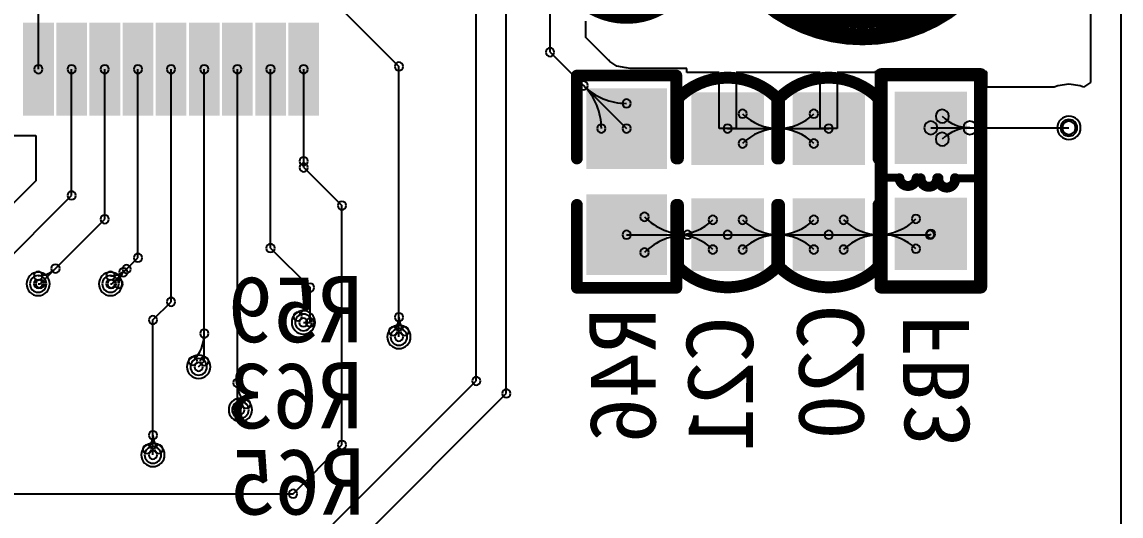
# Model space of a CAD drawing. Header units: inches. Extents: x 32166 to 66782, y 2386 to 7162.
# Drawn here: x 34126.3 to 34258.9, y 3404.9 to 3464.5 of the extents above; entities that cross this region are included whole.
import ezdxf

# ---------------------------------------------------------------- set-up
doc = ezdxf.new("R2010")
doc.units = ezdxf.units.IN
doc.header["$LTSCALE"] = 0.64311
doc.header["$MEASUREMENT"] = 0
for name, color, linetype in [('BOTTOMLAYER', 5, 'CONTINUOUS'), ('BOTTOMOVERLAY', 54, 'CONTINUOUS'), ('BOTTOMPASTE', 16, 'CONTINUOUS'), ('BOTTOMSOLDER', 6, 'CONTINUOUS'), ('KEEPOUTLAYER', 6, 'CONTINUOUS'), ('MULTILAYER', 9, 'CONTINUOUS')]:
    doc.layers.add(name, color=color, linetype=linetype)
doc.styles.get("Standard").update_dxf_attribs({"font": 'txt', "width": 0.8})

msp = doc.modelspace()

# ---------------------------------------------------------------- linework, layer by layer
at = {"layer": 'BOTTOMLAYER'}
for p, q in [((34255.2, 3557.2), (34255.2, 3457.17)), ((34189.99, 3460.83), (34189.99, 3479.83)), ((34128.26, 3458.77), (34128.26, 3473.62)), ((34184.71, 3419.65), (34184.71, 3473.27)), ((34159.59, 3471.27), (34171.75, 3459.11)), ((34181.08, 3421.15), (34181.08, 3469.51)), ((34194.29, 3462.61), (34194.29, 3464.56)), ((34197.06, 3459.84), (34194.29, 3462.61)), ((34189.99, 3460.83), (34199.22, 3451.6)), ((34197.07, 3459.86), (34197.06, 3459.84)), ((34197.15, 3459.75), (34197.07, 3459.86)), ((34197.2, 3459.7), (34197.15, 3459.75)), ((34198.04, 3459.14), (34197.2, 3459.7)), ((34132.26, 3443.54), (34132.26, 3458.77)), ((34136.26, 3440.66), (34136.26, 3458.77)), ((34140.26, 3436.02), (34140.26, 3458.77)), ((34144.26, 3430.7), (34144.26, 3458.77)), ((34148.26, 3423.54), (34148.26, 3458.77)), ((34152.26, 3418.03), (34152.26, 3458.77)), ((34156.26, 3437.19), (34156.26, 3458.77)), ((34160.26, 3447.66), (34160.26, 3458.77)), ((34171.75, 3426.47), (34171.75, 3459.11)), ((34199.18, 3458.92), (34198.04, 3459.14)), ((34199.22, 3458.95), (34199.18, 3458.92)), ((34199.64, 3458.87), (34199.22, 3458.95)), ((34199.22, 3458.95), (34199.22, 3458.95)), ((34206.49, 3458.87), (34199.64, 3458.87)), ((34206.49, 3458.36), (34206.49, 3458.87)), ((34210.4, 3458.36), (34206.49, 3458.36)), ((34210.4, 3451.6), (34210.4, 3458.36)), ((34222.59, 3458.36), (34212.43, 3458.36)), ((34212.43, 3458.36), (34212.43, 3451.6)), ((34222.59, 3451.6), (34222.59, 3458.36)), ((34229.17, 3458.36), (34224.62, 3458.36)), ((34224.62, 3458.36), (34224.62, 3451.6)), ((34242.68, 3458.46), (34229.17, 3458.46)), ((34229.17, 3458.46), (34229.17, 3458.36)), ((34242.68, 3456.6), (34242.68, 3458.46)), ((34252.59, 3456.95), (34251.24, 3456.77)), ((34253.95, 3456.77), (34252.59, 3456.95)), ((34255.2, 3457.17), (34254.36, 3456.6)), ((34250.82, 3456.6), (34242.68, 3456.6)), ((34251.24, 3456.77), (34250.82, 3456.6)), ((34254.36, 3456.6), (34253.95, 3456.77)), ((34212.43, 3451.6), (34210.4, 3451.6)), ((34211.41, 3451.6), (34223.61, 3451.6)), ((34224.62, 3451.6), (34222.59, 3451.6)), ((34235.93, 3451.7), (34252.59, 3451.7)), ((34120.56, 3450.77), (34127.96, 3450.77)), ((34127.96, 3450.77), (34127.96, 3445.32)), ((34160.26, 3446.91), (34160.26, 3447.66)), ((34160.26, 3446.91), (34164.87, 3442.31)), ((34127.96, 3445.32), (34116.63, 3433.99)), ((34119.67, 3430.95), (34132.26, 3443.54)), ((34164.87, 3413.43), (34164.87, 3442.31)), ((34128.47, 3432.86), (34136.26, 3440.66)), ((34199.22, 3438.8), (34211.41, 3438.8)), ((34211.41, 3438.8), (34223.61, 3438.8)), ((34223.61, 3438.8), (34235.83, 3438.8)), ((34235.83, 3438.8), (34235.93, 3438.9)), ((34156.26, 3437.19), (34161.03, 3432.42)), ((34137.11, 3432.86), (34140.26, 3436.02)), ((34128.23, 3432.86), (34128.47, 3432.86)), ((34136.95, 3432.86), (34137.11, 3432.86)), ((34161.03, 3428.22), (34161.03, 3432.42)), ((34142.07, 3428.51), (34144.26, 3430.7)), ((34142.07, 3412.23), (34142.07, 3428.51)), ((34160.23, 3428.22), (34161.03, 3428.22)), ((34147.59, 3422.86), (34148.26, 3423.54)), ((34163.83, 3403.91), (34181.08, 3421.15)), ((34165.34, 3400.27), (34184.71, 3419.65)), ((34152.26, 3418.03), (34152.63, 3417.67)), ((34158.98, 3407.54), (34164.87, 3413.43)), ((34061.77, 3407.54), (34158.98, 3407.54))]:
    msp.add_line(p, q, dxfattribs=at)
for centre, radius, start, end in [((34189.99, 3460.83), 0.508, 0, 180), ((34189.99, 3460.83), 0.508, 0, 180), ((34189.99, 3460.83), 0.508, 180, 0), ((34189.99, 3460.83), 0.508, 180, 0), ((34171.75, 3459.11), 0.508, 0, 180), ((34171.75, 3459.11), 0.508, 0, 180), ((34128.26, 3458.77), 0.508, 0, 180), ((34128.26, 3458.77), 0.508, 180, 0), ((34132.26, 3458.77), 0.508, 0, 180), ((34132.26, 3458.77), 0.508, 180, 0), ((34136.26, 3458.77), 0.508, 0, 180), ((34136.26, 3458.77), 0.508, 180, 0), ((34140.26, 3458.77), 0.508, 0, 180), ((34140.26, 3458.77), 0.508, 180, 0), ((34144.26, 3458.77), 0.508, 0, 180), ((34144.26, 3458.77), 0.508, 180, 0), ((34148.26, 3458.77), 0.508, 0, 180), ((34148.26, 3458.77), 0.508, 180, 0), ((34152.26, 3458.77), 0.508, 0, 180), ((34152.26, 3458.77), 0.508, 180, 0), ((34156.26, 3458.77), 0.508, 0, 180), ((34156.26, 3458.77), 0.508, 180, 0), ((34160.26, 3458.77), 0.508, 0, 180), ((34160.26, 3458.77), 0.508, 180, 0), ((34171.75, 3459.11), 0.508, 180, 0), ((34171.75, 3459.11), 0.508, 180, 0), ((34194.02, 3456.8), 0.508, 0, 180), ((34194.02, 3456.8), 0.508, 0, 180), ((34194.02, 3456.8), 0.508, 180, 0), ((34194.02, 3456.8), 0.508, 180, 0), ((34188.82, 3451.6), 7.36, 360, 45), ((34199.22, 3462.01), 7.36, 225, 270), ((34199.22, 3454.65), 0.508, 0, 180), ((34199.22, 3454.65), 0.508, 180, 0), ((34213.21, 3453.4), 0.508, 0, 180), ((34213.21, 3453.4), 0.508, 180, 0), ((34217.55, 3457.73), 6.13, 225.0001, 270.0001), ((34217.47, 3457.73), 6.13, 269.9999, 314.9999), ((34221.81, 3453.4), 0.508, 0, 180), ((34221.81, 3453.4), 0.508, 180, 0), ((34237.31, 3453.09), 0.8, 0, 180), ((34237.31, 3453.09), 0.8, 180, 0), ((34240.65, 3456.43), 4.72, 225, 270), ((34196.17, 3451.6), 0.508, 0, 180), ((34196.17, 3451.6), 0.508, 180, 0), ((34199.22, 3451.6), 0.508, 0, 180), ((34199.22, 3451.6), 0.508, 180, 0), ((34211.41, 3451.6), 0.508, 0, 180), ((34211.41, 3451.6), 0.508, 180, 0), ((34217.55, 3445.47), 6.13, 89.9999, 134.9999), ((34217.47, 3451.6), 0.508, 0, 180), ((34217.47, 3451.6), 0.508, 0, 180), ((34217.47, 3451.6), 0.508, 180, 0), ((34217.47, 3451.6), 0.508, 180, 0), ((34217.55, 3451.6), 0.508, 0, 180), ((34217.55, 3451.6), 0.508, 0, 180), ((34217.55, 3451.6), 0.508, 180, 0), ((34217.55, 3451.6), 0.508, 180, 0), ((34217.47, 3445.47), 6.13, 45.0001, 90.0001), ((34223.61, 3451.6), 0.508, 0, 180), ((34223.61, 3451.6), 0.508, 180, 0), ((34235.93, 3451.7), 0.8, 0, 180), ((34235.93, 3451.7), 0.8, 180, 0), ((34240.65, 3446.98), 4.72, 90, 135), ((34240.65, 3451.7), 0.8, 0, 180), ((34240.65, 3451.7), 0.8, 0, 180), ((34240.65, 3451.7), 0.8, 180, 0), ((34240.65, 3451.7), 0.8, 180, 0), ((34252.59, 3451.7), 1, 0, 180), ((34252.59, 3451.7), 1, 180, 0), ((34252.59, 3451.7), 0.8, 0, 180), ((34252.59, 3451.7), 0.8, 180, 0), ((34213.21, 3449.81), 0.508, 0, 180), ((34221.81, 3449.81), 0.508, 0, 180), ((34237.31, 3450.32), 0.8, 0, 180), ((34237.31, 3450.32), 0.8, 180, 0), ((34213.21, 3449.81), 0.508, 180, 0), ((34221.81, 3449.81), 0.508, 180, 0), ((34160.26, 3447.66), 0.508, 0, 180), ((34160.26, 3447.66), 0.508, 0, 180), ((34160.26, 3447.66), 0.508, 180, 0), ((34160.26, 3447.66), 0.508, 180, 0), ((34160.26, 3446.91), 0.508, 0, 180), ((34160.26, 3446.91), 0.508, 0, 180), ((34160.26, 3446.91), 0.508, 180, 0), ((34160.26, 3446.91), 0.508, 180, 0), ((34132.26, 3443.54), 0.508, 0, 180), ((34132.26, 3443.54), 0.508, 0, 180), ((34132.26, 3443.54), 0.508, 180, 0), ((34132.26, 3443.54), 0.508, 180, 0), ((34164.87, 3442.31), 0.508, 0, 180), ((34164.87, 3442.31), 0.508, 0, 180), ((34164.87, 3442.31), 0.508, 180, 0), ((34164.87, 3442.31), 0.508, 180, 0), ((34136.26, 3440.66), 0.508, 0, 180), ((34136.26, 3440.66), 0.508, 0, 180), ((34201.38, 3440.96), 0.508, 0, 180), ((34201.38, 3440.96), 0.508, 180, 0), ((34206.58, 3446.16), 7.36, 225, 270), ((34209.62, 3440.6), 0.508, 0, 180), ((34213.21, 3440.6), 0.508, 0, 180), ((34221.81, 3440.6), 0.508, 0, 180), ((34225.4, 3440.6), 0.508, 0, 180), ((34234.13, 3440.7), 0.508, 0, 180), ((34136.26, 3440.66), 0.508, 180, 0), ((34136.26, 3440.66), 0.508, 180, 0), ((34205.28, 3444.93), 6.13, 269.9999, 314.9999), ((34209.62, 3440.6), 0.508, 180, 0), ((34213.21, 3440.6), 0.508, 180, 0), ((34217.55, 3444.93), 6.13, 225.0001, 270.0001), ((34217.47, 3444.93), 6.13, 269.9999, 314.9999), ((34221.81, 3440.6), 0.508, 180, 0), ((34225.4, 3440.6), 0.508, 180, 0), ((34229.74, 3444.93), 6.13, 225.0001, 270.0001), ((34229.55, 3445.28), 6.48, 269.9999, 314.9999), ((34234.13, 3440.7), 0.508, 180, 0), ((34199.22, 3438.8), 0.508, 0, 180), ((34199.22, 3438.8), 0.508, 180, 0), ((34206.58, 3431.44), 7.36, 90, 135), ((34205.28, 3438.8), 0.508, 0, 180), ((34205.28, 3438.8), 0.508, 0, 180), ((34205.28, 3438.8), 0.508, 180, 0), ((34205.28, 3438.8), 0.508, 180, 0), ((34205.28, 3432.67), 6.13, 45.0001, 90.0001), ((34206.58, 3438.8), 0.508, 0, 180), ((34206.58, 3438.8), 0.508, 0, 180), ((34206.58, 3438.8), 0.508, 180, 0), ((34206.58, 3438.8), 0.508, 180, 0), ((34211.41, 3438.8), 0.508, 0, 180), ((34211.41, 3438.8), 0.508, 0, 180), ((34211.41, 3438.8), 0.508, 180, 0), ((34211.41, 3438.8), 0.508, 180, 0), ((34217.55, 3432.67), 6.13, 89.9999, 134.9999), ((34217.47, 3438.8), 0.508, 0, 180), ((34217.47, 3438.8), 0.508, 0, 180), ((34217.47, 3438.8), 0.508, 180, 0), ((34217.47, 3438.8), 0.508, 180, 0), ((34217.55, 3438.8), 0.508, 0, 180), ((34217.55, 3438.8), 0.508, 0, 180), ((34217.55, 3438.8), 0.508, 180, 0), ((34217.55, 3438.8), 0.508, 180, 0), ((34217.47, 3432.67), 6.13, 45.0001, 90.0001), ((34223.61, 3438.8), 0.508, 0, 180), ((34223.61, 3438.8), 0.508, 0, 180), ((34223.61, 3438.8), 0.508, 180, 0), ((34223.61, 3438.8), 0.508, 180, 0), ((34229.74, 3432.67), 6.13, 89.9999, 134.9999), ((34229.55, 3438.8), 0.508, 0, 180), ((34229.55, 3438.8), 0.508, 180, 0), ((34229.74, 3438.8), 0.508, 0, 180), ((34229.74, 3438.8), 0.508, 0, 180), ((34229.74, 3438.8), 0.508, 180, 0), ((34229.74, 3438.8), 0.508, 180, 0), ((34230.04, 3438.8), 0.508, 0, 180), ((34230.04, 3438.8), 0.508, 180, 0), ((34230.04, 3433.02), 5.78, 45.0001, 90.0001), ((34235.83, 3438.8), 0.508, 0, 180), ((34235.83, 3438.8), 0.508, 0, 180), ((34235.83, 3438.8), 0.508, 180, 0), ((34235.83, 3438.8), 0.508, 180, 0), ((34235.93, 3438.9), 0.508, 0, 180), ((34235.93, 3438.9), 0.508, 180, 0), ((34156.26, 3437.19), 0.508, 0, 180), ((34156.26, 3437.19), 0.508, 0, 180), ((34156.26, 3437.19), 0.508, 180, 0), ((34156.26, 3437.19), 0.508, 180, 0), ((34201.38, 3436.65), 0.508, 0, 180), ((34209.62, 3437.01), 0.508, 0, 180), ((34209.62, 3437.01), 0.508, 180, 0), ((34213.21, 3437.01), 0.508, 0, 180), ((34213.21, 3437.01), 0.508, 180, 0), ((34221.81, 3437.01), 0.508, 0, 180), ((34221.81, 3437.01), 0.508, 180, 0), ((34225.4, 3437.01), 0.508, 0, 180), ((34225.4, 3437.01), 0.508, 180, 0), ((34234.13, 3437.11), 0.508, 0, 180), ((34234.13, 3437.11), 0.508, 180, 0), ((34140.26, 3436.02), 0.508, 0, 180), ((34140.26, 3436.02), 0.508, 0, 180), ((34140.26, 3436.02), 0.508, 180, 0), ((34140.26, 3436.02), 0.508, 180, 0), ((34201.38, 3436.65), 0.508, 180, 0), ((34128.23, 3433.85), 0.508, 0, 180), ((34128.23, 3436.81), 2.96, 270.0003, 315.0003), ((34130.32, 3434.71), 0.508, 0, 180), ((34130.32, 3434.71), 0.508, 180, 0), ((34136.95, 3433.85), 0.508, 0, 180), ((34136.95, 3436.61), 2.77, 270.0003, 315.0003), ((34139.91, 3432.86), 1.98, 134.9996, 179.9996), ((34138.51, 3434.27), 0.508, 0, 180), ((34138.51, 3434.27), 0.508, 180, 0), ((34138.9, 3434.66), 0.508, 0, 180), ((34138.9, 3434.66), 0.508, 180, 0), ((34128.23, 3432.86), 1, 0, 180), ((34128.23, 3433.85), 0.508, 180, 0), ((34128.23, 3432.86), 0.508, 0, 180), ((34128.47, 3432.86), 0.508, 0, 180), ((34128.47, 3432.86), 0.508, 0, 180), ((34136.95, 3432.86), 1, 0, 180), ((34136.95, 3433.85), 0.508, 180, 0), ((34136.95, 3432.86), 0.508, 0, 180), ((34137.11, 3432.86), 0.508, 0, 180), ((34137.11, 3432.86), 0.508, 0, 180), ((34137.93, 3432.86), 0.508, 0, 180), ((34128.23, 3432.86), 1, 180, 0), ((34128.23, 3432.86), 0.508, 180, 0), ((34128.47, 3432.86), 0.508, 180, 0), ((34128.47, 3432.86), 0.508, 180, 0), ((34136.95, 3432.86), 1, 180, 0), ((34136.95, 3432.86), 0.508, 180, 0), ((34137.11, 3432.86), 0.508, 180, 0), ((34137.11, 3432.86), 0.508, 180, 0), ((34137.93, 3432.86), 0.508, 180, 0), ((34156.19, 3432.42), 4.84, 313.8879, 359.9999), ((34161.03, 3432.42), 0.508, 0, 180), ((34161.03, 3432.42), 0.508, 0, 180), ((34161.03, 3432.42), 0.508, 0, 180), ((34161.03, 3432.42), 0.508, 180, 0), ((34161.03, 3432.42), 0.508, 180, 0), ((34161.03, 3432.42), 0.508, 180, 0), ((34144.26, 3430.7), 0.508, 0, 180), ((34144.26, 3430.7), 0.508, 0, 180), ((34144.26, 3430.7), 0.508, 180, 0), ((34144.26, 3430.7), 0.508, 180, 0), ((34142.07, 3428.51), 0.508, 0, 180), ((34142.07, 3428.51), 0.508, 0, 180), ((34159.54, 3428.93), 0.508, 0, 180), ((34160.23, 3428.22), 1, 0, 180), ((34171.75, 3428.84), 0.508, 0, 180), ((34171.75, 3428.84), 0.508, 0, 180), ((34142.07, 3428.51), 0.508, 180, 0), ((34142.07, 3428.51), 0.508, 180, 0), ((34159.54, 3428.93), 0.508, 180, 0), ((34160.23, 3428.22), 1, 180, 0), ((34160.23, 3428.22), 0.508, 0, 180), ((34160.23, 3428.22), 0.508, 180, 0), ((34161.03, 3428.22), 0.508, 0, 180), ((34161.03, 3428.22), 0.508, 0, 180), ((34161.03, 3428.22), 0.508, 180, 0), ((34161.03, 3428.22), 0.508, 180, 0), ((34171.06, 3427.16), 0.508, 0, 180), ((34169.38, 3428.84), 2.38, 314.9996, 359.9996), ((34171.75, 3428.84), 0.508, 180, 0), ((34171.75, 3428.84), 0.508, 180, 0), ((34174.13, 3428.84), 2.38, 180.0004, 225.0004), ((34172.45, 3427.16), 0.508, 0, 180), ((34143.58, 3426.87), 4.69, 314.9999, 359.9999), ((34148.26, 3426.87), 0.508, 0, 180), ((34148.26, 3426.87), 0.508, 180, 0), ((34171.06, 3427.16), 0.508, 180, 0), ((34171.75, 3426.47), 1, 0, 180), ((34171.75, 3426.47), 1, 180, 0), ((34171.75, 3426.47), 0.508, 0, 180), ((34171.75, 3426.47), 0.508, 180, 0), ((34172.45, 3427.16), 0.508, 180, 0), ((34146.89, 3423.56), 0.508, 0, 180), ((34147.59, 3422.86), 1, 0, 180), ((34148.26, 3423.54), 0.508, 0, 180), ((34148.26, 3423.54), 0.508, 0, 180), ((34146.89, 3423.56), 0.508, 180, 0), ((34147.59, 3422.86), 1, 180, 0), ((34147.59, 3422.86), 0.508, 0, 180), ((34147.59, 3422.86), 0.508, 180, 0), ((34148.26, 3423.54), 0.508, 180, 0), ((34148.26, 3423.54), 0.508, 180, 0), ((34152.26, 3420.93), 0.508, 0, 180), ((34181.08, 3421.15), 0.508, 0, 180), ((34181.08, 3421.15), 0.508, 0, 180), ((34181.08, 3421.15), 0.508, 180, 0), ((34181.08, 3421.15), 0.508, 180, 0), ((34152.26, 3420.93), 0.508, 180, 0), ((34155.89, 3420.93), 3.63, 180.0001, 225.0001), ((34184.71, 3419.65), 0.508, 0, 180), ((34184.71, 3419.65), 0.508, 0, 180), ((34152.63, 3417.67), 1, 0, 180), ((34152.26, 3418.03), 0.508, 0, 180), ((34152.26, 3418.03), 0.508, 0, 180), ((34153.33, 3418.36), 0.508, 0, 180), ((34153.33, 3418.36), 0.508, 180, 0), ((34184.71, 3419.65), 0.508, 180, 0), ((34184.71, 3419.65), 0.508, 180, 0), ((34152.63, 3417.67), 1, 180, 0), ((34152.26, 3418.03), 0.508, 180, 0), ((34152.26, 3418.03), 0.508, 180, 0), ((34152.63, 3417.67), 0.508, 0, 180), ((34152.63, 3417.67), 0.508, 180, 0), ((34139.7, 3414.6), 2.38, 314.9996, 359.9996), ((34142.07, 3414.6), 0.508, 0, 180), ((34142.07, 3414.6), 0.508, 0, 180), ((34142.07, 3414.6), 0.508, 180, 0), ((34142.07, 3414.6), 0.508, 180, 0), ((34144.45, 3414.6), 2.38, 180.0004, 225.0004), ((34141.38, 3412.92), 0.508, 0, 180), ((34142.07, 3412.23), 1, 0, 180), ((34142.77, 3412.92), 0.508, 0, 180), ((34164.87, 3413.43), 0.508, 0, 180), ((34164.87, 3413.43), 0.508, 0, 180), ((34164.87, 3413.43), 0.508, 180, 0), ((34164.87, 3413.43), 0.508, 180, 0), ((34141.38, 3412.92), 0.508, 180, 0), ((34142.07, 3412.23), 1, 180, 0), ((34142.07, 3412.23), 0.508, 0, 180), ((34142.07, 3412.23), 0.508, 180, 0), ((34142.77, 3412.92), 0.508, 180, 0), ((34158.98, 3407.54), 0.508, 0, 180), ((34158.98, 3407.54), 0.508, 0, 180), ((34158.98, 3407.54), 0.508, 180, 0), ((34158.98, 3407.54), 0.508, 180, 0)]:
    msp.add_arc(centre, radius, start, end, dxfattribs=at)
for points in [[(34129.3, 3463.57), (34127.22, 3463.57), (34129.3, 3453.97), (34127.22, 3453.97)], [(34133.3, 3463.57), (34131.22, 3463.57), (34133.3, 3453.97), (34131.22, 3453.97)], [(34137.3, 3463.57), (34135.22, 3463.57), (34137.3, 3453.97), (34135.22, 3453.97)], [(34141.3, 3463.57), (34139.22, 3463.57), (34141.3, 3453.97), (34139.22, 3453.97)], [(34145.3, 3463.57), (34143.22, 3463.57), (34145.3, 3453.97), (34143.22, 3453.97)], [(34149.3, 3463.57), (34147.22, 3463.57), (34149.3, 3453.97), (34147.22, 3453.97)], [(34153.3, 3463.57), (34151.22, 3463.57), (34153.3, 3453.97), (34151.22, 3453.97)], [(34157.3, 3463.57), (34155.22, 3463.57), (34157.3, 3453.97), (34155.22, 3453.97)], [(34161.3, 3463.57), (34159.22, 3463.57), (34161.3, 3453.97), (34159.22, 3453.97)], [(34195.16, 3455.67), (34195.16, 3447.54), (34203.29, 3455.67), (34203.29, 3447.54)], [(34207.86, 3455.16), (34207.86, 3448.05), (34214.97, 3455.16), (34214.97, 3448.05)], [(34220.05, 3455.16), (34220.05, 3448.05), (34227.16, 3455.16), (34227.16, 3448.05)], [(34232.37, 3455.26), (34232.37, 3448.15), (34239.48, 3455.26), (34239.48, 3448.15)], [(34195.16, 3442.87), (34195.16, 3434.74), (34203.29, 3442.87), (34203.29, 3434.74)], [(34207.86, 3442.36), (34207.86, 3435.25), (34214.97, 3442.36), (34214.97, 3435.25)], [(34220.05, 3442.36), (34220.05, 3435.25), (34227.16, 3442.36), (34227.16, 3435.25)], [(34232.37, 3442.46), (34232.37, 3435.35), (34239.48, 3442.46), (34239.48, 3435.35)]]:
    msp.add_solid(points, dxfattribs=at)
at = {"layer": 'BOTTOMOVERLAY'}
for points, const_width in [([(34227.67, 3483), (34227.67, 3528.92)], 38.61), ([(34193.22, 3458), (34205.22, 3458)], 1.42), ([(34193.22, 3448), (34193.22, 3458)], 1.42), ([(34205.22, 3448), (34205.22, 3458)], 1.42), ([(34229.93, 3432.5), (34229.93, 3458.1)], 1.6), ([(34229.93, 3458.1), (34241.93, 3458.1)], 1.6), ([(34241.93, 3432.5), (34241.93, 3458.1)], 1.6), ([(34205.41, 3448), (34205.41, 3455.26)], 1.44), ([(34217.41, 3448), (34217.41, 3455.26)], 1.44), ([(34217.61, 3455.26), (34217.61, 3448)], 1.44), ([(34229.61, 3455.26), (34229.61, 3448)], 1.44), ([(34229.93, 3445.69), (34232.13, 3445.69)], 0.96), ([(34238.85, 3445.61), (34241.93, 3445.61)], 0.96), ([(34193.22, 3432.4), (34193.22, 3442.4)], 1.42), ([(34205.22, 3432.4), (34205.22, 3442.4)], 1.42), ([(34205.41, 3434.94), (34205.41, 3442.4)], 1.44), ([(34217.41, 3434.94), (34217.41, 3442.4)], 1.44), ([(34217.61, 3442.4), (34217.61, 3434.94)], 1.44), ([(34229.61, 3442.4), (34229.61, 3434.94)], 1.44), ([(34193.22, 3432.4), (34205.22, 3432.4)], 1.42), ([(34229.93, 3432.5), (34241.93, 3432.5)], 1.6)]:
    msp.add_lwpolyline(points, dxfattribs=dict(at, const_width=const_width))
for points, const_width in [([(34227.67, 3492.65, 1), (34227.67, 3473.34, 1)], 19.3), ([(34192.87, 3458, 1), (34193.58, 3458, 1)], 0.711), ([(34192.87, 3458, 1), (34193.58, 3458, 1)], 0.711), ([(34204.87, 3458, 1), (34205.58, 3458, 1)], 0.711), ([(34204.87, 3458, 1), (34205.58, 3458, 1)], 0.711), ([(34229.93, 3458.5, 1), (34229.93, 3457.7, 1)], 0.8), ([(34229.93, 3458.5, 1), (34229.93, 3457.7, 1)], 0.8), ([(34241.93, 3458.5, 1), (34241.93, 3457.7, 1)], 0.8), ([(34241.93, 3458.5, 1), (34241.93, 3457.7, 1)], 0.8), ([(34205.05, 3455.26, 1), (34205.77, 3455.26, 1)], 0.72), ([(34205.05, 3455.26, 1), (34205.77, 3455.26, 1)], 0.72), ([(34217.05, 3455.26, 1), (34217.77, 3455.26, 1)], 0.72), ([(34217.05, 3455.26, 1), (34217.77, 3455.26, 1)], 0.72), ([(34217.25, 3455.26, 1), (34217.97, 3455.26, 1)], 0.72), ([(34217.25, 3455.26, 1), (34217.97, 3455.26, 1)], 0.72), ([(34229.25, 3455.26, 1), (34229.97, 3455.26, 1)], 0.72), ([(34229.25, 3455.26, 1), (34229.97, 3455.26, 1)], 0.72), ([(34192.87, 3448, 1), (34193.58, 3448, 1)], 0.711), ([(34204.87, 3448, 1), (34205.58, 3448, 1)], 0.711), ([(34205.05, 3448, 1), (34205.77, 3448, 1)], 0.72), ([(34217.05, 3448, 1), (34217.77, 3448, 1)], 0.72), ([(34217.25, 3448, 1), (34217.97, 3448, 1)], 0.72), ([(34229.25, 3448, 1), (34229.97, 3448, 1)], 0.72), ([(34232.13, 3445.91, 1), (34232.13, 3445.31, 1)], 0.6), ([(34234.21, 3445.91, 1), (34234.21, 3445.31, 1)], 0.6), ([(34234.69, 3445.91, 1), (34234.69, 3445.31, 1)], 0.6), ([(34236.69, 3445.91, 1), (34236.69, 3445.31, 1)], 0.6), ([(34236.85, 3445.92, 1), (34236.85, 3445.32, 1)], 0.6), ([(34238.85, 3445.92, 1), (34238.85, 3445.32, 1)], 0.6), ([(34229.93, 3445.93, 1), (34229.93, 3445.45, 1)], 0.48), ([(34232.13, 3445.93, 1), (34232.13, 3445.45, 1)], 0.48), ([(34238.85, 3445.85, 1), (34238.85, 3445.37, 1)], 0.48), ([(34241.93, 3445.85, 1), (34241.93, 3445.37, 1)], 0.48), ([(34192.87, 3442.4, 1), (34193.58, 3442.4, 1)], 0.711), ([(34204.87, 3442.4, 1), (34205.58, 3442.4, 1)], 0.711), ([(34205.05, 3442.4, 1), (34205.77, 3442.4, 1)], 0.72), ([(34217.05, 3442.4, 1), (34217.77, 3442.4, 1)], 0.72), ([(34217.25, 3442.4, 1), (34217.97, 3442.4, 1)], 0.72), ([(34229.25, 3442.4, 1), (34229.97, 3442.4, 1)], 0.72), ([(34205.05, 3434.94, 1), (34205.77, 3434.94, 1)], 0.72), ([(34205.05, 3434.94, 1), (34205.77, 3434.94, 1)], 0.72), ([(34217.05, 3434.94, 1), (34217.77, 3434.94, 1)], 0.72), ([(34217.05, 3434.94, 1), (34217.77, 3434.94, 1)], 0.72), ([(34217.25, 3434.94, 1), (34217.97, 3434.94, 1)], 0.72), ([(34217.25, 3434.94, 1), (34217.97, 3434.94, 1)], 0.72), ([(34229.25, 3434.94, 1), (34229.97, 3434.94, 1)], 0.72), ([(34229.25, 3434.94, 1), (34229.97, 3434.94, 1)], 0.72), ([(34192.87, 3432.4, 1), (34193.58, 3432.4, 1)], 0.711), ([(34192.87, 3432.4, 1), (34193.58, 3432.4, 1)], 0.711), ([(34204.87, 3432.4, 1), (34205.58, 3432.4, 1)], 0.711), ([(34204.87, 3432.4, 1), (34205.58, 3432.4, 1)], 0.711), ([(34229.93, 3432.9, 1), (34229.93, 3432.1, 1)], 0.8), ([(34229.93, 3432.9, 1), (34229.93, 3432.1, 1)], 0.8), ([(34241.93, 3432.9, 1), (34241.93, 3432.1, 1)], 0.8), ([(34241.93, 3432.9, 1), (34241.93, 3432.1, 1)], 0.8)]:
    msp.add_lwpolyline(points, format="xyb", close=True, dxfattribs=dict(at, const_width=const_width))
for points, const_width in [([(34245.96, 3480.96, -1), (34209.38, 3480.96)], 2.03), ([(34205.22, 3467.45, -0.414214), (34193.22, 3467.45)], 1.44), ([(34205.41, 3455.26, -0.414214), (34217.41, 3455.26)], 1.44), ([(34217.61, 3455.26, -0.414214), (34229.61, 3455.26)], 1.44), ([(34234.21, 3445.61, -0.895675), (34232.13, 3445.61)], 1.2), ([(34236.69, 3445.61, -1.026529), (34234.69, 3445.61)], 1.2), ([(34238.85, 3445.62, -1.13328), (34236.85, 3445.62)], 1.2), ([(34217.41, 3434.94, -0.414214), (34205.41, 3434.94)], 1.44), ([(34229.61, 3434.94, -0.414214), (34217.61, 3434.94)], 1.44)]:
    msp.add_lwpolyline(points, format="xyb", dxfattribs=dict(at, const_width=const_width))
at = {"layer": 'BOTTOMPASTE'}
for points in [[(34129.3, 3463.57), (34127.22, 3463.57), (34129.3, 3453.97), (34127.22, 3453.97)], [(34133.3, 3463.57), (34131.22, 3463.57), (34133.3, 3453.97), (34131.22, 3453.97)], [(34137.3, 3463.57), (34135.22, 3463.57), (34137.3, 3453.97), (34135.22, 3453.97)], [(34141.3, 3463.57), (34139.22, 3463.57), (34141.3, 3453.97), (34139.22, 3453.97)], [(34145.3, 3463.57), (34143.22, 3463.57), (34145.3, 3453.97), (34143.22, 3453.97)], [(34149.3, 3463.57), (34147.22, 3463.57), (34149.3, 3453.97), (34147.22, 3453.97)], [(34153.3, 3463.57), (34151.22, 3463.57), (34153.3, 3453.97), (34151.22, 3453.97)], [(34157.3, 3463.57), (34155.22, 3463.57), (34157.3, 3453.97), (34155.22, 3453.97)], [(34161.3, 3463.57), (34159.22, 3463.57), (34161.3, 3453.97), (34159.22, 3453.97)], [(34195.16, 3455.67), (34195.16, 3447.54), (34203.29, 3455.67), (34203.29, 3447.54)], [(34207.86, 3455.16), (34207.86, 3448.05), (34214.97, 3455.16), (34214.97, 3448.05)], [(34220.05, 3455.16), (34220.05, 3448.05), (34227.16, 3455.16), (34227.16, 3448.05)], [(34232.37, 3455.26), (34232.37, 3448.15), (34239.48, 3455.26), (34239.48, 3448.15)], [(34195.16, 3442.87), (34195.16, 3434.74), (34203.29, 3442.87), (34203.29, 3434.74)], [(34207.86, 3442.36), (34207.86, 3435.25), (34214.97, 3442.36), (34214.97, 3435.25)], [(34220.05, 3442.36), (34220.05, 3435.25), (34227.16, 3442.36), (34227.16, 3435.25)], [(34232.37, 3442.46), (34232.37, 3435.35), (34239.48, 3442.46), (34239.48, 3435.35)]]:
    msp.add_solid(points, dxfattribs=at)
at = {"layer": 'BOTTOMSOLDER'}
for centre, start, end in [((34252.59, 3451.7), 0, 180), ((34252.59, 3451.7), 180, 0), ((34128.23, 3432.86), 0, 180), ((34136.95, 3432.86), 0, 180), ((34128.23, 3432.86), 180, 0), ((34136.95, 3432.86), 180, 0), ((34160.23, 3428.22), 0, 180), ((34160.23, 3428.22), 180, 0), ((34171.75, 3426.47), 0, 180), ((34171.75, 3426.47), 180, 0), ((34147.59, 3422.86), 0, 180), ((34147.59, 3422.86), 180, 0), ((34152.63, 3417.67), 0, 180), ((34152.63, 3417.67), 180, 0), ((34142.07, 3412.23), 0, 180), ((34142.07, 3412.23), 180, 0)]:
    msp.add_arc(centre, 1.41, start, end, dxfattribs=at)
for points in [[(34130.12, 3464.38), (34126.41, 3464.38), (34130.12, 3453.16), (34126.41, 3453.16)], [(34134.12, 3464.38), (34130.41, 3464.38), (34134.12, 3453.16), (34130.41, 3453.16)], [(34138.12, 3464.38), (34134.41, 3464.38), (34138.12, 3453.16), (34134.41, 3453.16)], [(34142.12, 3464.38), (34138.41, 3464.38), (34142.12, 3453.16), (34138.41, 3453.16)], [(34146.12, 3464.38), (34142.41, 3464.38), (34146.12, 3453.16), (34142.41, 3453.16)], [(34150.12, 3464.38), (34146.41, 3464.38), (34150.12, 3453.16), (34146.41, 3453.16)], [(34154.12, 3464.38), (34150.41, 3464.38), (34154.12, 3453.16), (34150.41, 3453.16)], [(34158.12, 3464.38), (34154.41, 3464.38), (34158.12, 3453.16), (34154.41, 3453.16)], [(34162.12, 3464.38), (34158.41, 3464.38), (34162.12, 3453.16), (34158.41, 3453.16)], [(34194.35, 3456.48), (34194.35, 3446.72), (34204.1, 3456.48), (34204.1, 3446.72)], [(34207.05, 3455.97), (34207.05, 3447.23), (34215.78, 3455.97), (34215.78, 3447.23)], [(34219.24, 3455.97), (34219.24, 3447.23), (34227.98, 3455.97), (34227.98, 3447.23)], [(34231.56, 3456.07), (34231.56, 3447.33), (34240.3, 3456.07), (34240.3, 3447.33)], [(34194.35, 3443.68), (34194.35, 3433.92), (34204.1, 3443.68), (34204.1, 3433.92)], [(34207.05, 3443.17), (34207.05, 3434.43), (34215.78, 3443.17), (34215.78, 3434.43)], [(34219.24, 3443.17), (34219.24, 3434.43), (34227.98, 3443.17), (34227.98, 3434.43)], [(34231.56, 3443.27), (34231.56, 3434.53), (34240.3, 3443.27), (34240.3, 3434.53)]]:
    msp.add_solid(points, dxfattribs=at)
at = {"layer": 'KEEPOUTLAYER'}
msp.add_line((34258.87, 3232.07), (34258.87, 3560.87), dxfattribs=at)
at = {"layer": 'MULTILAYER'}
for centre, start, end in [((34252.59, 3451.7), 0, 180), ((34252.59, 3451.7), 180, 0), ((34128.23, 3432.86), 0, 180), ((34136.95, 3432.86), 0, 180), ((34128.23, 3432.86), 180, 0), ((34136.95, 3432.86), 180, 0), ((34160.23, 3428.22), 0, 180), ((34160.23, 3428.22), 180, 0), ((34171.75, 3426.47), 0, 180), ((34171.75, 3426.47), 180, 0), ((34147.59, 3422.86), 0, 180), ((34147.59, 3422.86), 180, 0), ((34152.63, 3417.67), 0, 180), ((34152.63, 3417.67), 180, 0), ((34142.07, 3412.23), 0, 180), ((34142.07, 3412.23), 180, 0)]:
    msp.add_arc(centre, 1, start, end, dxfattribs=at)

# ---------------------------------------------------------------- texts
at = {"layer": 'BOTTOMOVERLAY', "text_generation_flag": 2}
for s, rotation, p in [('R59', 360, (34167.43, 3425.83)), ('R46', 90, (34202.71, 3429.99)), ('C20', 90, (34227.83, 3430.39)), ('C21', 90, (34214.47, 3428.95)), ('FB3', 90, (34240.55, 3429.43)), ('R63', 360, (34167.43, 3415.43)), ('R65', 360, (34167.67, 3405.03))]:
    msp.add_text(s, height=8, rotation=rotation, dxfattribs=at).set_placement(p)

doc.saveas('drawing.dxf')
